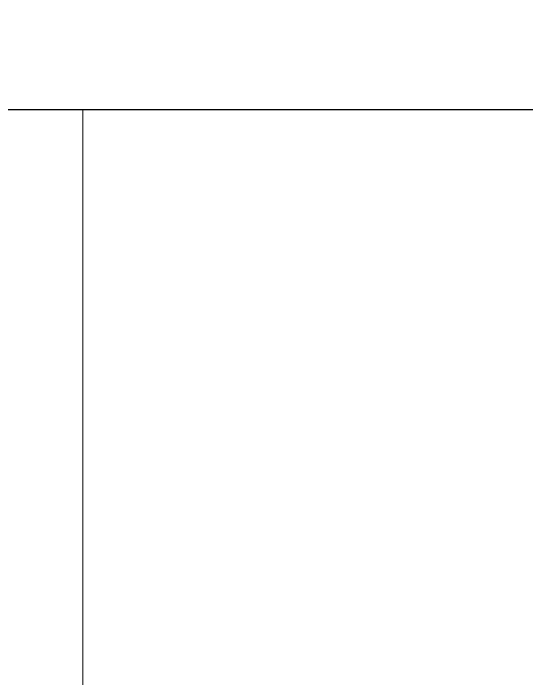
# Model space of a CAD drawing. Header units: inches. Extents: x 258415 to 640093, y 441672 to 945769.
# Drawn here: x 310992.9 to 311134.1, y 469487.5 to 469670.5 of the extents above; entities that cross this region are included whole.
import ezdxf

# ---------------------------------------------------------------- set-up
doc = ezdxf.new("R2010")
doc.units = ezdxf.units.IN
doc.header["$MEASUREMENT"] = 0
doc.layers.add('A-DIMESNION-1', color=7, linetype='Continuous')
doc.layers.add('grab bar', color=7, linetype='Continuous')
doc.layers.add('CQ Marble', color=6, linetype='Continuous', lineweight=0)
doc.styles.get("Standard").update_dxf_attribs({"font": 'arial.ttf'})
doc.dimstyles.new('CQ Anno', dxfattribs={"dimscale": 40, "dimtxt": 2.2, "dimasz": 0.75, "dimexe": 1, "dimexo": 0.5, "dimgap": 0.5, "dimtad": 1, "dimrnd": 1, "dimdsep": 46, "dimtxsty": 'Standard', "dimblk": 'x-04-bw-gf-dim-50$0$DIM12', "dimcen": 0.0025, "dimdle": 0.5, "dimclrd": 8, "dimclre": 8, "dimclrt": 2, "dimazin": 2, "dimtfac": 1, "dimtix": 1, "dimtmove": 1, "dimatfit": 0, "dimfxl": 50, "dimtolj": 1, "dimtzin": 0, "dimlwd": -1, "dimarcsym": 1})

# ---------------------------------------------------------------- blocks, each defined once
blk = doc.blocks.new('ff-12 marble')
at = {"layer": 'CQ Marble', "elevation": 0}
blk.add_lwpolyline([(312405.44, 469434.09), (312405.44, 467944.11), (312105.01, 467944.11), (312105.01, 467744.09), (311312.49, 467744.09), (311312.49, 467944.11), (311011.99, 467944.11), (311011.99, 469644.09), (310851.99, 469644.09), (310851.99, 467944.11)], dxfattribs=at)
blk = doc.blocks.new('x-04-bw-gf-dim-50$0$DIM12')
blk.add_line((0, -1), (0, 1))
at = {"color": 8}
blk.add_line((-1, 0), (1, 0), dxfattribs=at)
blk.add_circle((0, 0), 0.5)
blk = doc.blocks.new('*D259')
at = {"layer": 'A-DIMESNION-1', "color": 8, "lineweight": -2, "ltscale": 0.05, "transparency": 16777216}
for p, q in [((310871.99, 469644.09), (311626.3, 469644.09)), ((311031.99, 467948.11), (311626.3, 467948.11))]:
    blk.add_line(p, q, dxfattribs=at)
at = {"layer": 'A-DIMESNION-1', "color": 8, "ltscale": 0.05, "transparency": 16777216}
blk.add_line((311586.3, 469624.09), (311586.3, 467968.11), dxfattribs=at)
at = {"layer": 'Defpoints', "color": 0, "linetype": 'Continuous', "ltscale": 0.05, "transparency": 16777216}
for p in [(310851.99, 469644.09, 0), (311011.99, 467948.11), (311586.3, 467948.11)]:
    blk.add_point(p, dxfattribs=at)
at = {"layer": 'A-DIMESNION-1', "color": 8, "linetype": 'Continuous', "ltscale": 0.05, "transparency": 16777216, "xscale": 20, "yscale": 20, "zscale": 20}
for p, rotation in [((311586.3, 469644.09), 90), ((311586.3, 467948.11), 270)]:
    blk.add_blockref('x-04-bw-gf-dim-50$0$DIM12', p, dxfattribs=dict(at, rotation=rotation))
at = {"layer": 'A-DIMESNION-1', "color": 2, "linetype": 'Continuous', "ltscale": 0.05, "transparency": 16777216, "insert": (311557.84, 468796.1), "char_height": 44, "attachment_point": 5, "rotation": 90}
blk.add_mtext('\\A1;1696', dxfattribs=at)
blk = doc.blocks.new('*D260')
at = {"layer": 'A-DIMESNION-1', "color": 8, "lineweight": -2, "ltscale": 0.05, "transparency": 16777216}
for p, q in [((310861.99, 471084.09), (311626.3, 471084.09)), ((310871.99, 469644.09), (311626.3, 469644.09))]:
    blk.add_line(p, q, dxfattribs=at)
at = {"layer": 'A-DIMESNION-1', "color": 8, "ltscale": 0.05, "transparency": 16777216}
blk.add_line((311586.3, 469664.09), (311586.3, 471064.09), dxfattribs=at)
at = {"layer": 'Defpoints', "color": 0, "linetype": 'Continuous', "ltscale": 0.05, "transparency": 16777216}
for p in [(310841.99, 471084.09, 0), (311586.3, 471084.09), (310851.99, 469644.09, 0)]:
    blk.add_point(p, dxfattribs=at)
at = {"layer": 'A-DIMESNION-1', "color": 8, "linetype": 'Continuous', "ltscale": 0.05, "transparency": 16777216, "xscale": 20, "yscale": 20, "zscale": 20}
for p, rotation in [((311586.3, 471084.09), 90), ((311586.3, 469644.09), 270)]:
    blk.add_blockref('x-04-bw-gf-dim-50$0$DIM12', p, dxfattribs=dict(at, rotation=rotation))
at = {"layer": 'A-DIMESNION-1', "color": 2, "linetype": 'Continuous', "ltscale": 0.05, "transparency": 16777216, "insert": (311557.84, 470364.09), "char_height": 44, "attachment_point": 5, "rotation": 90}
blk.add_mtext('\\A1;1440', dxfattribs=at)

msp = doc.modelspace()

# ---------------------------------------------------------------- block references
at = {"layer": 'grab bar'}
msp.add_blockref('ff-12 marble', (0, 0), dxfattribs=at)

# ---------------------------------------------------------------- dimensions: what is measured, and where the dimension line sits
at = {"layer": 'A-DIMESNION-1', "color": 64, "linetype": 'Continuous', "ltscale": 0.05}
for base, p2, angle, picture, middle in [((311586.302, 471084.094), (310841.989, 471084.094, 0), 270, '*D260', (311557.837, 470364.094)), ((311586.302, 467948.111), (311011.989, 467948.111), 90, '*D259', (311557.837, 468796.102))]:
    dim = msp.add_linear_dim(base=base, p1=(310851.989, 469644.094, 0), p2=p2, angle=angle, dimstyle='CQ Anno', override={"dimscale": 0, "dimasz": 1, "dimexe": 2, "dimexo": 1, "dimgap": 0.3, "dimcen": 0.005}, dxfattribs=at)
    dim.commit()
    dim.dimension.update_dxf_attribs({"geometry": picture, "text_midpoint": middle})

doc.saveas('drawing.dxf')
